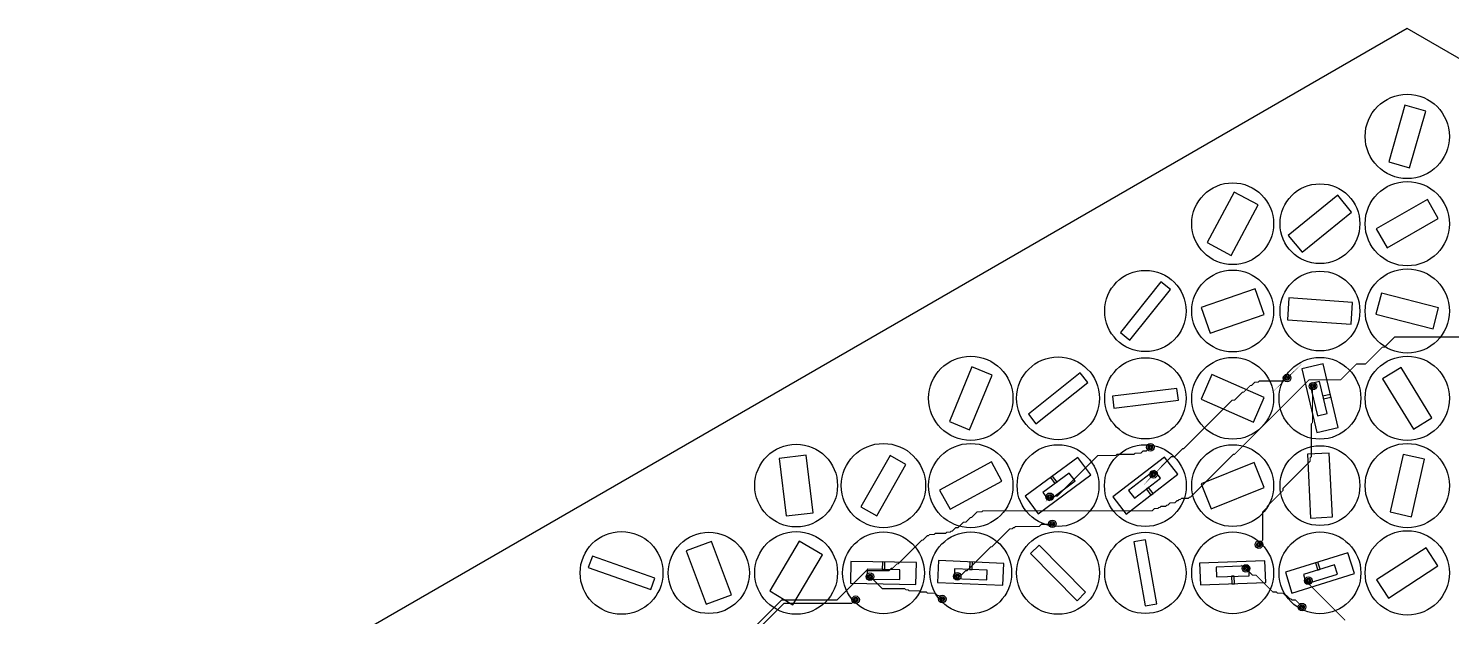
# Model space of a CAD drawing. Header units: millimetres. Extents: x -183 to 183, y -212 to 212.
# Drawn here: x -183.2 to 5.9, y 133.4 to 211.5 of the extents above; entities that cross this region are included whole.
import ezdxf

# ---------------------------------------------------------------- set-up
doc = ezdxf.new("R2010")
doc.units = ezdxf.units.MM
for name, color, linetype in [('ANTIPAD', 8, 'Continuous'), ('BOT_PAD', 40, 'Continuous'), ('BOT_TRACE', 30, 'Continuous'), ('DIODE_SHEET', 6, 'Continuous'), ('OUTLINE', 7, 'Continuous'), ('TOP_DISC', 1, 'Continuous'), ('TOP_ISLAND', 3, 'Continuous'), ('TOP_SLOT', 2, 'Continuous'), ('VIA_DRILL', 5, 'Continuous'), ('VIA_PAD', 4, 'Continuous')]:
    doc.layers.add(name, color=color, linetype=linetype)

msp = doc.modelspace()

# ---------------------------------------------------------------- linework, layer by layer
at = {"layer": 'ANTIPAD'}
for centre in [(-15.97, 165.094), (-12.527, 164.01), (-34.133, 155.89), (-33.711, 152.305), (-47.514, 149.314), (-47.154, 145.722), (-19.702, 142.957), (-21.44, 139.793), (-71.389, 138.701), (-59.8, 138.744), (-13.14, 138.162), (-61.777, 135.724), (-73.293, 135.634), (-13.98, 134.651)]:
    msp.add_circle(centre, 0.5, dxfattribs=at)
at = {"layer": 'BOT_PAD'}
for centre in [(-15.97, 165.094), (-12.527, 164.01), (-34.133, 155.89), (-33.711, 152.305), (-47.514, 149.314), (-47.154, 145.722), (-19.702, 142.957), (-21.44, 139.793), (-71.389, 138.701), (-59.8, 138.744), (-13.14, 138.162), (-73.293, 135.634), (-61.777, 135.724), (-13.98, 134.651)]:
    msp.add_circle(centre, 0.3, dxfattribs=at)
at = {"layer": 'BOT_TRACE', "const_width": 0.15}
for points in [[(7.795, 170.553), (-1.655, 170.553), (-3.005, 169.203), (-3.305, 169.203), (-5.555, 166.953), (-6.755, 166.953), (-8.855, 164.853), (-13.055, 164.853), (-22.955, 154.953), (-23.105, 154.953), (-28.805, 149.253), (-28.955, 149.253), (-29.105, 149.103), (-30.005, 149.103), (-30.155, 148.953), (-30.305, 148.953), (-30.455, 148.803), (-30.605, 148.803), (-30.905, 148.503), (-31.505, 148.503), (-31.805, 148.203), (-31.955, 148.203), (-32.105, 148.053), (-32.705, 148.053), (-32.855, 147.903), (-33.005, 147.903), (-33.155, 147.753), (-33.605, 147.753), (-33.905, 147.453), (-56.405, 147.453), (-56.555, 147.303), (-57.155, 147.303), (-57.905, 146.553), (-58.055, 146.553), (-58.655, 145.953), (-58.955, 145.953), (-59.705, 145.203), (-60.005, 145.203), (-60.455, 144.753), (-60.605, 144.753), (-60.755, 144.603), (-61.205, 144.603), (-61.355, 144.453), (-62.705, 144.453), (-62.855, 144.303), (-63.455, 144.303), (-63.605, 144.153), (-63.755, 144.153), (-64.355, 143.553), (-64.505, 143.553), (-67.655, 140.403), (-67.805, 140.403), (-68.405, 139.803), (-68.555, 139.803), (-68.855, 139.503), (-71.855, 139.503), (-75.755, 135.603), (-83.105, 135.603), (-89.855, 128.853)], [(-15.97, 165.094), (-15.905, 165.153), (-16.205, 164.853), (-16.355, 164.853), (-16.505, 164.703), (-19.655, 164.703), (-19.805, 164.553), (-20.255, 164.553), (-20.705, 164.103), (-20.855, 164.103), (-21.755, 163.203), (-21.905, 163.203), (-22.955, 162.153), (-23.255, 162.153), (-29.705, 155.703), (-29.855, 155.703), (-30.905, 154.653), (-31.355, 154.653), (-33.755, 152.253), (-33.711, 152.305)], [(-19.702, 142.957), (-19.655, 142.953), (-19.355, 143.253), (-19.355, 143.403), (-19.205, 143.553), (-19.205, 147.303), (-18.605, 147.903), (-18.605, 148.053), (-16.505, 150.153), (-16.505, 150.453), (-12.905, 154.053), (-12.905, 154.503), (-12.755, 154.653), (-12.755, 159.003), (-12.605, 159.153), (-12.605, 163.803), (-12.455, 163.953), (-12.527, 164.01)], [(-34.133, 155.89), (-34.205, 155.853), (-34.655, 155.403), (-35.105, 155.403), (-35.405, 155.103), (-36.155, 155.103), (-36.305, 154.953), (-38.555, 154.953), (-38.705, 154.803), (-41.105, 154.803), (-46.505, 149.403), (-47.405, 149.403), (-47.555, 149.253), (-47.514, 149.314)], [(-47.154, 145.722), (-47.105, 145.653), (-48.605, 145.653), (-48.905, 145.353), (-52.055, 145.353), (-52.205, 145.203), (-52.355, 145.203), (-52.505, 145.053), (-52.805, 145.053), (-55.205, 142.653), (-55.355, 142.653), (-58.505, 139.503), (-58.655, 139.503), (-59.255, 138.903), (-59.705, 138.903), (-59.855, 138.753), (-59.8, 138.744)], [(-13.98, 134.651), (-13.955, 134.703), (-14.855, 135.603), (-15.305, 135.603), (-15.455, 135.753), (-15.605, 135.753), (-16.055, 136.203), (-16.205, 136.203), (-16.505, 136.503), (-17.255, 136.503), (-17.405, 136.653), (-17.855, 136.653), (-20.105, 138.903), (-20.555, 138.903), (-21.455, 139.803), (-21.44, 139.793)], [(-61.777, 135.724), (-61.805, 135.753), (-62.255, 136.203), (-62.405, 136.203), (-62.705, 136.503), (-63.755, 136.503), (-63.905, 136.653), (-64.655, 136.653), (-64.805, 136.803), (-66.155, 136.803), (-66.305, 136.953), (-66.605, 136.953), (-66.755, 137.103), (-69.755, 137.103), (-71.405, 138.753), (-71.389, 138.701)], [(-8.255, 132.903), (-13.205, 137.853), (-13.205, 138.153), (-13.14, 138.162)], [(-73.293, 135.634), (-73.355, 135.603), (-73.805, 135.153), (-82.805, 135.153), (-89.555, 128.403)]]:
    msp.add_lwpolyline(points, dxfattribs=at)
at = {"layer": 'DIODE_SHEET'}
for points in [[(-11.203, 162.674), (-11.122, 162.334), (-10.149, 162.564), (-10.23, 162.905)], [(-46.809, 151.057), (-46.527, 151.266), (-47.123, 152.069), (-47.404, 151.86)], [(-34.387, 150.55), (-34.665, 150.337), (-34.055, 149.543), (-33.778, 149.757)], [(-69.767, 139.653), (-69.417, 139.647), (-69.4, 140.647), (-69.749, 140.653)], [(-58.156, 139.657), (-57.806, 139.642), (-57.765, 140.641), (-58.115, 140.656)], [(-11.901, 139.577), (-11.567, 139.682), (-11.866, 140.636), (-12.2, 140.531)], [(-23.009, 138.757), (-23.359, 138.744), (-23.323, 137.745), (-22.973, 137.757)]]:
    msp.add_lwpolyline(points, close=True, dxfattribs=at)
at = {"layer": 'OUTLINE'}
msp.add_lwpolyline([(0, 211.547), (-183.205, 105.774), (-183.205, -105.774), (0, -211.547), (183.205, -105.774), (183.205, 105.774)], close=True, dxfattribs=at)
at = {"layer": 'TOP_DISC'}
for centre, radius in [((0, 197.2), 5.6), ((-23.2, 185.6), 5.435), ((0, 185.6), 5.6), ((-11.6, 185.6), 5.3), ((-34.8, 174), 5.4), ((-23.2, 174), 5.435), ((-11.6, 174), 5.3), ((0, 174), 5.6), ((-58, 162.4), 5.6), ((-46.4, 162.4), 5.5), ((-34.8, 162.4), 5.4), ((-23.2, 162.4), 5.435), ((-11.6, 162.4), 5.435), ((0, 162.4), 5.6), ((-81.2, 150.8), 5.5), ((-69.6, 150.8), 5.6), ((-58, 150.8), 5.6), ((-46.4, 150.8), 5.435), ((-34.8, 150.8), 5.435), ((-23.2, 150.8), 5.435), ((-11.6, 150.8), 5.3), ((0, 150.8), 5.6), ((-104.4, 139.2), 5.5), ((-92.8, 139.2), 5.4), ((-81.2, 139.2), 5.5), ((-69.6, 139.2), 5.435), ((-58, 139.2), 5.435), ((-46.4, 139.2), 5.5), ((-34.8, 139.2), 5.4), ((-23.2, 139.2), 5.435), ((-11.6, 139.2), 5.435), ((0, 139.2), 5.6)]:
    msp.add_circle(centre, radius, dxfattribs=at)
at = {"layer": 'TOP_ISLAND'}
for points in [[(-12.929, 164.319), (-11.925, 160.088), (-10.66, 160.389), (-11.664, 164.619)], [(-47.64, 148.822), (-44.147, 151.412), (-44.922, 152.456), (-48.414, 149.866)], [(-33.594, 152.798), (-37.042, 150.15), (-36.25, 149.119), (-32.802, 151.767)], [(-21.058, 140.127), (-25.403, 139.972), (-25.357, 138.673), (-21.011, 138.828)], [(-13.421, 137.739), (-9.271, 139.038), (-9.66, 140.279), (-13.809, 138.98)], [(-71.789, 138.388), (-67.441, 138.312), (-67.418, 139.612), (-71.766, 139.688)], [(-60.207, 138.441), (-55.863, 138.261), (-55.809, 139.559), (-60.153, 139.74)]]:
    msp.add_lwpolyline(points, close=True, dxfattribs=at)
at = {"layer": 'TOP_SLOT'}
for points in [[(0.317, 193.032), (2.471, 200.571), (-0.317, 201.368), (-2.471, 193.829)], [(-23.394, 181.396), (-19.826, 188.116), (-23.006, 189.804), (-26.574, 183.084)], [(-13.976, 181.801), (-7.395, 187.149), (-9.224, 189.399), (-15.805, 184.051)], [(-2.678, 182.391), (4.122, 186.293), (2.678, 188.809), (-4.122, 184.907)], [(-36.873, 170.126), (-31.477, 176.875), (-32.727, 177.874), (-38.123, 171.125)], [(-26.199, 171.047), (-19.015, 173.554), (-20.201, 176.953), (-27.385, 174.446)], [(4.157, 174.433), (-3.438, 176.377), (-4.157, 173.567), (3.438, 171.623)], [(-7.269, 175.151), (-15.729, 175.742), (-15.931, 172.849), (-7.471, 172.258)], [(-58.16, 158.223), (-55.16, 165.467), (-57.84, 166.577), (-60.84, 159.333)], [(-14.015, 166.296), (-12.007, 157.835), (-9.185, 158.504), (-11.193, 166.965)], [(3.282, 159.812), (-0.807, 166.501), (-3.282, 164.988), (0.807, 158.299)], [(-49.339, 159.029), (-42.463, 164.521), (-43.461, 165.771), (-50.337, 160.279)], [(-18.993, 162.513), (-25.956, 165.581), (-27.407, 162.287), (-20.444, 159.219)], [(-38.99, 161.078), (-30.415, 162.134), (-30.61, 163.722), (-39.185, 162.666)], [(-9.941, 146.637), (-10.363, 155.107), (-13.259, 154.963), (-12.837, 146.493)], [(-78.948, 147.196), (-79.878, 154.839), (-83.452, 154.404), (-82.522, 146.761)], [(-70.501, 146.801), (-66.615, 153.61), (-68.699, 154.799), (-72.585, 147.99)], [(-60.746, 147.649), (-53.865, 151.405), (-55.254, 153.951), (-62.135, 150.195)], [(-49.029, 147.045), (-42.044, 152.225), (-43.771, 154.555), (-50.756, 149.375)], [(-32.235, 154.599), (-39.131, 149.301), (-37.365, 147.001), (-30.469, 152.299)], [(-26.06, 147.712), (-18.999, 150.547), (-20.34, 153.888), (-27.401, 151.053)], [(0.548, 146.656), (2.28, 154.303), (-0.548, 154.944), (-2.28, 147.297)], [(-89.792, 136.288), (-92.436, 143.371), (-95.808, 142.112), (-93.164, 135.029)], [(-81.621, 134.971), (-77.685, 141.589), (-80.779, 143.429), (-84.715, 136.811)], [(-42.74, 136.63), (-48.921, 142.894), (-50.06, 141.77), (-43.879, 135.506)], [(-33.254, 135.088), (-34.771, 143.593), (-36.346, 143.312), (-34.829, 134.807)], [(-15.316, 136.517), (-7.017, 139.115), (-7.884, 141.883), (-16.183, 139.285)], [(-2.496, 135.848), (4.077, 140.121), (2.496, 142.552), (-4.077, 138.279)], [(-99.985, 138.488), (-108.282, 141.421), (-108.815, 139.912), (-100.518, 136.979)], [(-73.973, 137.827), (-65.278, 137.674), (-65.227, 140.573), (-73.922, 140.726)], [(-62.404, 137.931), (-53.716, 137.571), (-53.596, 140.469), (-62.284, 140.829)], [(-18.906, 140.804), (-27.597, 140.494), (-27.494, 137.596), (-18.803, 137.906)]]:
    msp.add_lwpolyline(points, close=True, dxfattribs=at)
at = {"layer": 'VIA_DRILL'}
for centre in [(-15.97, 165.094), (-12.527, 164.01), (-34.133, 155.89), (-33.711, 152.305), (-47.514, 149.314), (-47.154, 145.722), (-19.702, 142.957), (-21.44, 139.793), (-71.389, 138.701), (-59.8, 138.744), (-13.14, 138.162), (-73.293, 135.634), (-61.777, 135.724), (-13.98, 134.651)]:
    msp.add_circle(centre, 0.15, dxfattribs=at)
at = {"layer": 'VIA_PAD'}
for centre in [(-15.97, 165.094), (-12.527, 164.01), (-34.133, 155.89), (-33.711, 152.305), (-47.514, 149.314), (-47.154, 145.722), (-19.702, 142.957), (-21.44, 139.793), (-71.389, 138.701), (-59.8, 138.744), (-13.14, 138.162), (-73.293, 135.634), (-61.777, 135.724), (-13.98, 134.651)]:
    msp.add_circle(centre, 0.3, dxfattribs=at)

doc.saveas('drawing.dxf')
